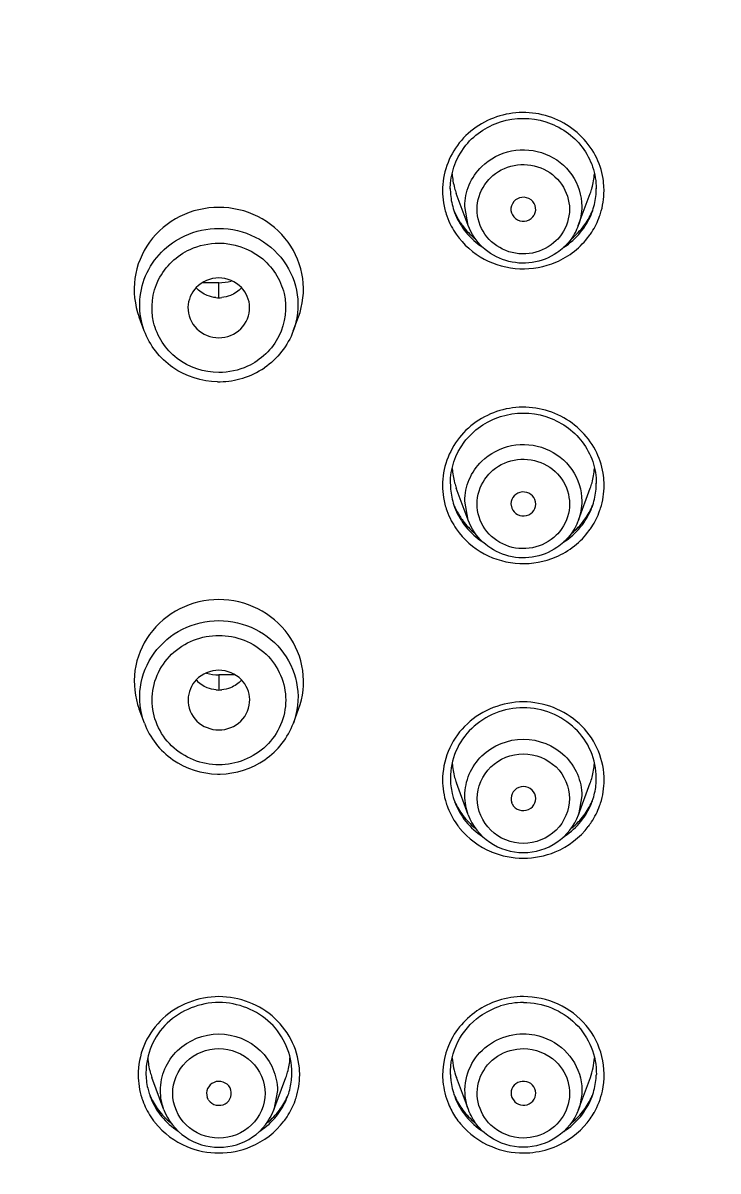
# Model space of a CAD drawing. Extents: x 1777 to 3131, y 3495 to 4487.
# Drawn here: x 2254.22 to 2271.11, y 4084.51 to 4112.42 of the extents above; entities that cross this region are included whole.
import ezdxf

# ---------------------------------------------------------------- set-up
doc = ezdxf.new("R2010")
doc.units = 0
doc.header["$LTSCALE"] = 30
doc.header["$MEASUREMENT"] = 0
for name, color, linetype in [('F3A55-R01_DXF_CONTINUOUS_LINE', 7, 'CONTINUOUS'), ('F3A55-R02_DXF_CONTINUOUS_LINE', 7, 'CONTINUOUS'), ('F3A55-R05_DXF_CONTINUOUS_LINE', 7, 'CONTINUOUS')]:
    doc.layers.add(name, color=color, linetype=linetype)

msp = doc.modelspace()

# ---------------------------------------------------------------- linework, layer by layer
at = {"layer": 'F3A55-R01_DXF_CONTINUOUS_LINE', "color": 9, "linetype": 'Continuous'}
for points, knots in [([(2270.712, 4163.746, 0), (2266.4, 4163.044, 0), (2257.911, 4160.772, 0), (2246.179, 4154.884, 0), (2235.945, 4146.772, 0), (2227.66, 4136.782, 0), (2221.685, 4125.343, 0), (2218.28, 4112.948, 0), (2217.602, 4100.143, 0), (2218.982, 4091.697, 0), (2220.111, 4087.607, 0)], [0, 0, 0, 0, 0.127245, 0.253926, 0.379838, 0.504912, 0.629214, 0.752955, 0.876432, 1, 1, 1, 1]), ([(2218.631, 4100.902, 0), (2218.629, 4107.961, 0), (2221.246, 4122.263, 0), (2232.518, 4140.929, 0), (2249.672, 4154.685, 0), (2263.658, 4159.473, 0), (2270.822, 4160.639, 0)], [0, 0, 0, 0, 0.246659, 0.495141, 0.746379, 1, 1, 1, 1]), ([(2219.682, 4100.723, 0), (2219.681, 4104.615, 0), (2220.475, 4112.433, 0), (2224.002, 4123.683, 0), (2229.73, 4134.05, 0), (2237.432, 4143.13, 0), (2246.816, 4150.577, 0), (2261.054, 4157.948, 0), (2281.172, 4161.836, 0), (2301.291, 4157.954, 0), (2315.533, 4150.591, 0), (2324.917, 4143.144, 0), (2332.626, 4134.07, 0), (2338.356, 4123.704, 0), (2341.887, 4112.455, 0), (2342.683, 4104.638, 0), (2342.683, 4100.746, 0)], [0, 0, 0, 0, 0.061575, 0.123304, 0.185315, 0.247693, 0.310467, 0.373601, 0.500005, 0.626397, 0.689539, 0.752312, 0.814687, 0.876699, 0.938429, 1, 1, 1, 1])]:
    msp.add_open_spline(points, degree=3, knots=knots, dxfattribs=at)
at = {"layer": 'F3A55-R02_DXF_CONTINUOUS_LINE', "color": 7, "linetype": 'Continuous'}
for p, q in [((2264.711, 4107.815, 0), (2264.711, 4107.814, 0)), ((2268.049, 4107.815, 0), (2268.049, 4107.815, 0)), ((2258.603, 4106.109, 0), (2258.98, 4106.109, 0)), ((2257.17, 4104.935, 0), (2257.044, 4105.273, 0)), ((2260.791, 4104.935, 0), (2260.917, 4105.274, 0)), ((2264.712, 4100.651, 0), (2264.712, 4100.65, 0)), ((2268.05, 4100.651, 0), (2268.05, 4100.651, 0)), ((2259.359, 4096.573, 0), (2258.982, 4096.573, 0)), ((2257.171, 4095.399, 0), (2257.046, 4095.737, 0)), ((2260.792, 4095.399, 0), (2260.918, 4095.738, 0)), ((2268.051, 4093.486, 0), (2268.051, 4093.487, 0)), ((2260.652, 4086.321, 0), (2260.652, 4086.322, 0))]:
    msp.add_line(p, q, dxfattribs=at)
at = {"layer": 'F3A55-R02_DXF_CONTINUOUS_LINE', "color": 9, "linetype": 'Continuous'}
for p, q in [((2258.98, 4105.741, 0), (2258.98, 4106.109, 0)), ((2258.982, 4096.573, 0), (2258.982, 4096.205, 0))]:
    msp.add_line(p, q, dxfattribs=at)
for centre, radius, start, end in [((2266.239, 4108.344, 0), 1.822, 177.6268, 180.006), ((2266.497, 4108.344, 0), 1.846, 2.0953, 9.2557), ((2266.507, 4108.344, 0), 1.836, 0.009, 2.0923), ((2266.262, 4108.345, 0), 1.845, 180.0194, 189.2553), ((2266.485, 4108.347, 0), 1.858, 342.435, 359.9351), ((2266.27, 4108.347, 0), 1.853, 189.275, 199.2994), ((2266.287, 4108.353, 0), 1.872, 199.3123, 207.6564), ((2266.31, 4108.411, 0), 1.707, 200.4686, 216.8922), ((2266.45, 4108.411, 0), 1.707, 323.1239, 339.5476), ((2266.464, 4108.357, 0), 1.881, 327.0777, 340.3225), ((2266.498, 4108.344, 0), 1.845, 340.3658, 342.4037), ((2266.299, 4108.36, 0), 1.885, 207.6802, 214.8175), ((2266.458, 4108.362, 0), 1.889, 323.8226, 327.0761), ((2266.355, 4108.453, 0), 1.768, 234.8854, 237.9281), ((2266.405, 4108.453, 0), 1.768, 302.0781, 305.1307), ((2266.498, 4101.18, 0), 1.846, 2.0953, 9.2557), ((2266.24, 4101.18, 0), 1.822, 177.6268, 180.006), ((2266.263, 4101.181, 0), 1.845, 180.0194, 189.2553), ((2266.486, 4101.183, 0), 1.858, 342.435, 359.9351), ((2266.508, 4101.18, 0), 1.836, 0.009, 2.0923), ((2266.271, 4101.182, 0), 1.853, 189.275, 199.2994), ((2266.311, 4101.247, 0), 1.707, 200.4686, 216.8922), ((2266.451, 4101.247, 0), 1.707, 323.1239, 339.5476), ((2266.499, 4101.18, 0), 1.845, 340.3658, 342.4037), ((2266.288, 4101.189, 0), 1.872, 199.3123, 207.6564), ((2266.3, 4101.196, 0), 1.885, 207.6802, 214.8175), ((2266.465, 4101.193, 0), 1.881, 327.0777, 340.3225), ((2266.459, 4101.198, 0), 1.889, 323.8226, 327.0761), ((2266.356, 4101.289, 0), 1.768, 234.8854, 237.9281), ((2266.406, 4101.289, 0), 1.768, 302.0781, 305.1307), ((2266.238, 4094.016, 0), 1.82, 177.5672, 180.0057), ((2266.525, 4094.016, 0), 1.82, 0.0106, 2.5693), ((2266.261, 4094.014, 0), 1.842, 197.7668, 198.7072), ((2266.262, 4094.014, 0), 1.843, 198.7077, 199.8113), ((2266.298, 4094.029, 0), 1.881, 199.8621, 213.2555), ((2266.452, 4094.083, 0), 1.706, 323.4117, 339.5504), ((2266.466, 4094.029, 0), 1.881, 326.7263, 340.1329), ((2266.503, 4094.014, 0), 1.842, 340.1843, 342.2435), ((2266.308, 4094.035, 0), 1.893, 213.2509, 216.8081), ((2266.312, 4094.038, 0), 1.898, 216.81, 218.867), ((2266.456, 4094.036, 0), 1.894, 322.6582, 326.7312), ((2266.407, 4094.125, 0), 1.768, 302.3312, 305.9475), ((2266.382, 4094.138, 0), 2.022, 247.3654, 292.5877), ((2266.383, 4086.733, 0), 2.02, 98.7151, 116.0871), ((2266.383, 4086.722, 0), 2.03, 90.0145, 98.682), ((2258.839, 4086.851, 0), 1.82, 177.5672, 180.0057), ((2259.127, 4086.851, 0), 1.82, 0.0104, 2.4448), ((2266.282, 4086.856, 0), 1.862, 185.2102, 202.5484), ((2266.472, 4086.861, 0), 1.876, 330.26, 347.5483), ((2258.862, 4086.849, 0), 1.842, 197.7668, 198.7072), ((2258.863, 4086.849, 0), 1.843, 198.7077, 199.8113), ((2258.899, 4086.864, 0), 1.881, 199.8621, 213.2555), ((2259.053, 4086.917, 0), 1.706, 323.4117, 339.5504), ((2259.067, 4086.864, 0), 1.881, 326.7263, 340.1119), ((2259.103, 4086.849, 0), 1.842, 340.1631, 341.2238), ((2259.104, 4086.849, 0), 1.842, 341.2244, 342.2435), ((2266.302, 4086.867, 0), 1.885, 202.6166, 213.8624), ((2266.315, 4086.92, 0), 1.709, 200.4537, 216.88), ((2266.451, 4086.92, 0), 1.709, 323.1362, 339.5625), ((2258.909, 4086.87, 0), 1.893, 213.2509, 216.8081), ((2259.057, 4086.87, 0), 1.894, 322.6582, 326.7312), ((2266.316, 4086.876, 0), 1.902, 213.854, 219.8035), ((2266.461, 4086.868, 0), 1.888, 324.839, 330.2324), ((2258.913, 4086.873, 0), 1.898, 216.81, 218.867), ((2259.008, 4086.96, 0), 1.768, 302.3312, 305.9475), ((2266.359, 4086.962, 0), 1.77, 234.8788, 237.9224), ((2266.407, 4086.962, 0), 1.77, 302.0922, 305.1373), ((2258.983, 4086.972, 0), 2.022, 247.3654, 292.5877), ((2266.383, 4086.981, 0), 2.03, 270.0145, 278.682), ((2266.383, 4086.971, 0), 2.02, 278.7151, 296.0871)]:
    msp.add_arc(centre, radius, start, end, dxfattribs=at)
at = {"layer": 'F3A55-R02_DXF_CONTINUOUS_LINE', "color": 7, "linetype": 'Continuous'}
for centre, radius, start, end in [((2266.259, 4108.396, 0), 1.653, 180.0169, 184.9002), ((2266.501, 4108.396, 0), 1.653, 355.1159, 359.9993), ((2266.288, 4108.399, 0), 1.682, 184.9142, 198.5118), ((2266.472, 4108.399, 0), 1.682, 341.5044, 355.102), ((2266.273, 4108.395, 0), 1.667, 198.5403, 200.3725), ((2266.288, 4108.527, 0), 1.727, 202.5446, 204.2339), ((2266.472, 4108.527, 0), 1.727, 335.7594, 337.4716), ((2266.487, 4108.395, 0), 1.667, 339.6436, 341.4758), ((2266.304, 4108.534, 0), 1.744, 204.2467, 212.5574), ((2266.31, 4108.538, 0), 1.751, 212.5558, 216.9072), ((2266.451, 4108.537, 0), 1.75, 323.1155, 335.7289), ((2266.343, 4108.565, 0), 1.794, 216.9687, 230.461), ((2266.417, 4108.565, 0), 1.794, 309.5483, 323.0474), ((2258.979, 4107.277, 0), 1.169, 270.0627, 285.0835), ((2258.98, 4106.487, 0), 0.746, 264.636, 269.9947), ((2258.98, 4106.487, 0), 0.746, 270.0217, 275.4087), ((2258.985, 4105.655, 0), 1.956, 287.1337, 304.3136), ((2258.98, 4105.652, 0), 1.954, 269.0358, 270.98), ((2258.979, 4105.685, 0), 1.986, 271.0101, 287.0572), ((2266.26, 4101.232, 0), 1.653, 180.0169, 184.9002), ((2266.502, 4101.232, 0), 1.653, 355.1159, 359.9993), ((2266.289, 4101.235, 0), 1.682, 184.9142, 198.5118), ((2266.473, 4101.235, 0), 1.682, 341.5044, 355.102), ((2266.274, 4101.231, 0), 1.667, 198.5403, 200.3725), ((2266.289, 4101.363, 0), 1.727, 202.5446, 204.2339), ((2266.305, 4101.37, 0), 1.744, 204.2467, 212.5574), ((2266.452, 4101.373, 0), 1.75, 323.1155, 335.7289), ((2266.473, 4101.363, 0), 1.727, 335.7594, 337.4716), ((2266.488, 4101.231, 0), 1.667, 339.6436, 341.4758), ((2266.311, 4101.374, 0), 1.751, 212.5558, 216.9072), ((2266.344, 4101.401, 0), 1.794, 216.9687, 230.461), ((2266.418, 4101.401, 0), 1.794, 309.5483, 323.0474), ((2258.983, 4097.741, 0), 1.169, 254.9511, 269.9535), ((2258.982, 4096.951, 0), 0.746, 264.636, 269.9947), ((2258.981, 4096.951, 0), 0.746, 270.0217, 275.4087), ((2258.982, 4096.116, 0), 1.954, 269.0361, 270.9804), ((2266.28, 4094.069, 0), 1.672, 180.0402, 193.1263), ((2266.475, 4094.071, 0), 1.681, 342.4949, 355.1764), ((2266.502, 4094.068, 0), 1.653, 355.1887, 359.9996), ((2266.279, 4094.069, 0), 1.671, 193.1406, 197.5626), ((2266.289, 4094.198, 0), 1.725, 201.5616, 204.2347), ((2266.287, 4094.071, 0), 1.679, 197.5617, 200.3777), ((2266.312, 4094.083, 0), 1.707, 200.4459, 215.553), ((2266.311, 4094.209, 0), 1.75, 204.2646, 216.9006), ((2266.453, 4094.209, 0), 1.75, 323.1156, 335.7516), ((2266.475, 4094.198, 0), 1.725, 335.7815, 338.45), ((2266.489, 4094.067, 0), 1.667, 339.6413, 342.4729), ((2266.345, 4094.237, 0), 1.794, 216.9688, 230.4679), ((2266.32, 4094.088, 0), 1.717, 215.5496, 219.1158), ((2266.419, 4094.237, 0), 1.794, 309.5552, 323.0474), ((2266.385, 4086.766, 0), 1.844, 90.0545, 107.5744), ((2258.881, 4086.903, 0), 1.672, 180.0402, 193.1263), ((2259.103, 4086.903, 0), 1.653, 355.1887, 359.9996), ((2259.076, 4086.905, 0), 1.681, 342.4949, 355.1764), ((2266.254, 4086.9, 0), 1.645, 181.4713, 184.8665), ((2266.281, 4086.903, 0), 1.671, 184.887, 198.4233), ((2266.485, 4086.903, 0), 1.671, 341.5932, 355.1287), ((2266.512, 4086.9, 0), 1.645, 355.1493, 358.537), ((2258.88, 4086.903, 0), 1.671, 193.1406, 197.5626), ((2258.89, 4087.032, 0), 1.725, 201.5616, 204.2347), ((2258.888, 4086.906, 0), 1.679, 197.5617, 200.3777), ((2259.076, 4087.032, 0), 1.725, 335.7586, 338.45), ((2259.09, 4086.902, 0), 1.667, 339.6413, 342.4729), ((2266.259, 4086.896, 0), 1.648, 198.4463, 200.3758), ((2266.295, 4087.036, 0), 1.731, 202.4826, 204.2406), ((2266.471, 4087.036, 0), 1.731, 335.7755, 337.534), ((2266.507, 4086.896, 0), 1.648, 339.6404, 341.5703), ((2258.913, 4086.917, 0), 1.707, 200.4459, 215.553), ((2258.912, 4087.044, 0), 1.75, 204.2646, 216.9006), ((2259.054, 4087.044, 0), 1.75, 323.1155, 335.7289), ((2266.314, 4087.046, 0), 1.752, 204.2668, 216.8864), ((2266.452, 4087.046, 0), 1.752, 323.1297, 335.7493), ((2258.946, 4087.071, 0), 1.794, 216.9688, 230.4679), ((2258.921, 4086.923, 0), 1.717, 215.5496, 219.1158), ((2259.02, 4087.071, 0), 1.794, 309.5552, 323.0474), ((2266.345, 4087.071, 0), 1.792, 216.9604, 230.4715), ((2266.421, 4087.071, 0), 1.792, 309.5446, 323.0558)]:
    msp.add_arc(centre, radius, start, end, dxfattribs=at)
at = {"layer": 'F3A55-R02_DXF_CONTINUOUS_LINE', "color": 9, "linetype": 'Continuous'}
for points, knots in [([(2281.173, 4157.744, 0), (2277.314, 4157.744, 0), (2269.584, 4157.007, 0), (2258.444, 4153.737, 0), (2248.168, 4148.425, 0), (2239.157, 4141.272, 0), (2231.756, 4132.55, 0), (2226.254, 4122.592, 0), (2222.864, 4111.786, 0), (2222.101, 4104.277, 0), (2222.102, 4100.539, 0)], [0, 0, 0, 0, 0.126979, 0.253656, 0.379783, 0.505185, 0.629798, 0.753677, 0.876989, 1, 1, 1, 1]), ([(2222.519, 4100.518, 0), (2222.519, 4104.231, 0), (2223.276, 4111.687, 0), (2226.642, 4122.416, 0), (2232.106, 4132.304, 0), (2239.454, 4140.964, 0), (2248.401, 4148.066, 0), (2258.604, 4153.341, 0), (2269.666, 4156.588, 0), (2277.341, 4157.319, 0), (2281.173, 4157.32, 0)], [0, 0, 0, 0, 0.123011, 0.246323, 0.370202, 0.494815, 0.620217, 0.746344, 0.873021, 1, 1, 1, 1]), ([(2228.713, 4110.127, 0), (2229.653, 4115.292, 0), (2233.211, 4125.432, 0), (2242.974, 4138.273, 0), (2256.242, 4147.674, 0), (2266.618, 4151.069, 0), (2271.927, 4151.976, 0)], [0, 0, 0, 0, 0.24678, 0.495573, 0.746799, 1, 1, 1, 1]), ([(2268.131, 4109.204, 0), (2267.937, 4109.573, 0), (2267.272, 4110.196, 0), (2265.937, 4110.337, 0), (2264.773, 4109.672, 0), (2264.435, 4108.831, 0), (2264.418, 4108.42, 0)], [0, 0, 0, 0, 0.249381, 0.502551, 0.753689, 1, 1, 1, 1]), ([(2258.98, 4107.428, 0), (2259.284, 4107.428, 0), (2259.897, 4107.285, 0), (2260.611, 4106.684, 0), (2260.962, 4105.827, 0), (2260.894, 4105.212, 0), (2260.791, 4104.935, 0)], [0, 0, 0, 0, 0.254315, 0.505557, 0.753281, 1, 1, 1, 1]), ([(2257.17, 4104.935, 0), (2257.014, 4105.353, 0), (2257.031, 4106.357, 0), (2257.741, 4107.057, 0), (2258.153, 4107.247, 0)], [0, 0, 0, 0, 0.496115, 1, 1, 1, 1]), ([(2258.98, 4107.07, 0), (2259.337, 4107.07, 0), (2260.067, 4106.83, 0), (2260.69, 4105.876, 0), (2260.557, 4104.747, 0), (2259.999, 4104.224, 0), (2259.679, 4104.076, 0)], [0, 0, 0, 0, 0.253801, 0.502659, 0.749316, 1, 1, 1, 1]), ([(2258.981, 4103.923, 0), (2258.623, 4103.923, 0), (2257.893, 4104.163, 0), (2257.271, 4105.117, 0), (2257.404, 4106.246, 0), (2257.961, 4106.769, 0), (2258.282, 4106.917, 0)], [0, 0, 0, 0, 0.253801, 0.502659, 0.749316, 1, 1, 1, 1]), ([(2265.429, 4106.682, 0), (2265.692, 4106.541, 0), (2266.29, 4106.377, 0), (2266.9, 4106.489, 0), (2267.175, 4106.607, 0)], [0, 0, 0, 0, 0.499695, 1, 1, 1, 1]), ([(2268.132, 4102.04, 0), (2267.938, 4102.409, 0), (2267.273, 4103.032, 0), (2265.938, 4103.173, 0), (2264.774, 4102.508, 0), (2264.436, 4101.666, 0), (2264.419, 4101.256, 0)], [0, 0, 0, 0, 0.249381, 0.502551, 0.753689, 1, 1, 1, 1]), ([(2278.392, 4043.414, 0), (2274.653, 4043.585, 0), (2267.2, 4044.617, 0), (2256.531, 4048.186, 0), (2246.744, 4053.645, 0), (2238.199, 4060.802, 0), (2231.203, 4069.399, 0), (2226.014, 4079.128, 0), (2222.822, 4089.631, 0), (2222.102, 4096.912, 0), (2222.102, 4100.539, 0)], [0, 0, 0, 0, 0.127002, 0.253651, 0.379731, 0.50509, 0.629684, 0.753576, 0.876929, 1, 1, 1, 1]), ([(2278.304, 4043.802, 0), (2274.597, 4043.978, 0), (2267.207, 4045.015, 0), (2256.631, 4048.569, 0), (2246.933, 4053.995, 0), (2238.465, 4061.101, 0), (2231.535, 4069.632, 0), (2226.395, 4079.283, 0), (2223.232, 4089.701, 0), (2222.52, 4096.922, 0), (2222.519, 4100.518, 0)], [0, 0, 0, 0, 0.127002, 0.25365, 0.379728, 0.505086, 0.629679, 0.753572, 0.876927, 1, 1, 1, 1]), ([(2265.43, 4099.517, 0), (2265.693, 4099.376, 0), (2266.291, 4099.212, 0), (2266.901, 4099.325, 0), (2267.176, 4099.442, 0)], [0, 0, 0, 0, 0.499695, 1, 1, 1, 1]), ([(2257.171, 4095.399, 0), (2257.069, 4095.675, 0), (2257, 4096.29, 0), (2257.351, 4097.147, 0), (2258.065, 4097.749, 0), (2258.678, 4097.891, 0), (2258.981, 4097.892, 0)], [0, 0, 0, 0, 0.246718, 0.494441, 0.745679, 1, 1, 1, 1]), ([(2258.981, 4097.892, 0), (2259.285, 4097.892, 0), (2259.898, 4097.749, 0), (2260.612, 4097.148, 0), (2260.964, 4096.291, 0), (2260.895, 4095.675, 0), (2260.792, 4095.399, 0)], [0, 0, 0, 0, 0.254321, 0.505559, 0.753282, 1, 1, 1, 1]), ([(2258.982, 4094.387, 0), (2258.569, 4094.387, 0), (2257.717, 4094.715, 0), (2257.179, 4095.96, 0), (2257.716, 4097.206, 0), (2258.569, 4097.534, 0), (2258.982, 4097.534, 0)], [0, 0, 0, 0, 0.252862, 0.49999, 0.747123, 1, 1, 1, 1]), ([(2258.982, 4097.534, 0), (2259.394, 4097.534, 0), (2260.247, 4097.206, 0), (2260.785, 4095.961, 0), (2260.247, 4094.715, 0), (2259.395, 4094.387, 0), (2258.982, 4094.387, 0)], [0, 0, 0, 0, 0.252862, 0.49999, 0.747123, 1, 1, 1, 1]), ([(2268.343, 4094.097, 0), (2268.333, 4094.338, 0), (2268.212, 4094.823, 0), (2267.627, 4095.623, 0), (2266.38, 4096.113, 0), (2265.133, 4095.621, 0), (2264.55, 4094.819, 0), (2264.431, 4094.334, 0), (2264.421, 4094.093, 0)], [0, 0, 0, 0, 0.124284, 0.249629, 0.500001, 0.750368, 0.875715, 1, 1, 1, 1]), ([(2278.209, 4049.685, 0), (2272.304, 4050.004, 0), (2260.554, 4052.568, 0), (2247.725, 4060.318, 0), (2239.485, 4068.691, 0), (2234.469, 4075.882, 0), (2230.764, 4083.78, 0), (2229.233, 4089.386, 0), (2228.716, 4092.223, 0)], [0, 0, 0, 0, 0.252822, 0.503795, 0.62874, 0.753024, 0.876724, 1, 1, 1, 1]), ([(2260.945, 4086.928, 0), (2260.934, 4087.169, 0), (2260.815, 4087.655, 0), (2260.231, 4088.456, 0), (2258.983, 4088.948, 0), (2257.735, 4088.456, 0), (2257.151, 4087.655, 0), (2257.032, 4087.169, 0), (2257.022, 4086.928, 0)], [0, 0, 0, 0, 0.124282, 0.249623, 0.499989, 0.750359, 0.875711, 1, 1, 1, 1]), ([(2268.303, 4086.457, 0), (2268.363, 4086.73, 0), (2268.356, 4087.315, 0), (2267.955, 4088.093, 0), (2267.253, 4088.627, 0), (2266.671, 4088.752, 0), (2266.383, 4088.752, 0)], [0, 0, 0, 0, 0.246406, 0.494418, 0.745837, 1, 1, 1, 1]), ([(2265.495, 4088.547, 0), (2265.156, 4088.38, 0), (2264.565, 4087.842, 0), (2264.394, 4087.057, 0), (2264.427, 4086.687, 0)], [0, 0, 0, 0, 0.503911, 1, 1, 1, 1])]:
    msp.add_open_spline(points, degree=3, knots=knots, dxfattribs=at)
at = {"layer": 'F3A55-R02_DXF_CONTINUOUS_LINE', "color": 7, "linetype": 'Continuous'}
for points, knots in [([(2264.607, 4108.392, 0), (2264.607, 4108.745, 0), (2264.854, 4109.477, 0), (2265.8, 4110.128, 0), (2266.953, 4110.133, 0), (2267.596, 4109.687, 0), (2267.813, 4109.399, 0)], [0, 0, 0, 0, 0.245001, 0.49554, 0.749435, 1, 1, 1, 1]), ([(2258.98, 4107.939, 0), (2258.655, 4107.939, 0), (2257.999, 4107.786, 0), (2257.236, 4107.143, 0), (2256.861, 4106.227, 0), (2256.934, 4105.569, 0), (2257.044, 4105.273, 0)], [0, 0, 0, 0, 0.254342, 0.505567, 0.753282, 1, 1, 1, 1]), ([(2260.917, 4105.274, 0), (2261.026, 4105.569, 0), (2261.1, 4106.227, 0), (2260.724, 4107.144, 0), (2259.961, 4107.787, 0), (2259.305, 4107.939, 0), (2258.98, 4107.939, 0)], [0, 0, 0, 0, 0.246711, 0.494418, 0.745653, 1, 1, 1, 1]), ([(2258.231, 4105.511, 0), (2258.227, 4105.323, 0), (2258.389, 4104.923, 0), (2258.788, 4104.77, 0), (2258.98, 4104.77, 0)], [0, 0, 0, 0, 0.494186, 1, 1, 1, 1]), ([(2258.98, 4104.77, 0), (2259.173, 4104.77, 0), (2259.572, 4104.924, 0), (2259.734, 4105.323, 0), (2259.73, 4105.511, 0)], [0, 0, 0, 0, 0.505795, 1, 1, 1, 1]), ([(2258.948, 4103.699, 0), (2258.568, 4103.705, 0), (2257.798, 4103.944, 0), (2257.301, 4104.583, 0), (2257.17, 4104.935, 0)], [0, 0, 0, 0, 0.503128, 1, 1, 1, 1]), ([(2264.608, 4101.227, 0), (2264.608, 4101.58, 0), (2264.855, 4102.313, 0), (2265.801, 4102.964, 0), (2266.954, 4102.969, 0), (2267.597, 4102.523, 0), (2267.814, 4102.235, 0)], [0, 0, 0, 0, 0.245001, 0.49554, 0.749435, 1, 1, 1, 1]), ([(2221.177, 4100.783, 0), (2221.177, 4097.082, 0), (2221.914, 4089.653, 0), (2225.185, 4078.938, 0), (2230.5, 4069.022, 0), (2237.661, 4060.27, 0), (2246.405, 4053, 0), (2256.413, 4047.473, 0), (2267.315, 4043.889, 0), (2274.923, 4042.88, 0), (2278.737, 4042.729, 0)], [0, 0, 0, 0, 0.123095, 0.24647, 0.370378, 0.494979, 0.620337, 0.746403, 0.873029, 1, 1, 1, 1]), ([(2258.981, 4098.403, 0), (2258.657, 4098.403, 0), (2258.001, 4098.25, 0), (2257.238, 4097.607, 0), (2256.862, 4096.691, 0), (2256.936, 4096.032, 0), (2257.046, 4095.737, 0)], [0, 0, 0, 0, 0.254342, 0.505567, 0.753282, 1, 1, 1, 1]), ([(2260.918, 4095.738, 0), (2261.028, 4096.033, 0), (2261.101, 4096.691, 0), (2260.725, 4097.607, 0), (2259.962, 4098.25, 0), (2259.306, 4098.403, 0), (2258.981, 4098.403, 0)], [0, 0, 0, 0, 0.246711, 0.494418, 0.745653, 1, 1, 1, 1]), ([(2258.232, 4095.975, 0), (2258.228, 4095.787, 0), (2258.39, 4095.387, 0), (2258.789, 4095.234, 0), (2258.982, 4095.234, 0)], [0, 0, 0, 0, 0.494186, 1, 1, 1, 1]), ([(2258.982, 4095.234, 0), (2259.175, 4095.234, 0), (2259.573, 4095.387, 0), (2259.736, 4095.787, 0), (2259.732, 4095.975, 0)], [0, 0, 0, 0, 0.505795, 1, 1, 1, 1]), ([(2268.155, 4094.064, 0), (2268.155, 4094.286, 0), (2268.061, 4094.739, 0), (2267.539, 4095.494, 0), (2266.382, 4095.961, 0), (2265.225, 4095.493, 0), (2264.703, 4094.738, 0), (2264.609, 4094.286, 0), (2264.609, 4094.063, 0)], [0, 0, 0, 0, 0.123856, 0.249059, 0.499999, 0.75094, 0.876144, 1, 1, 1, 1]), ([(2257.171, 4095.399, 0), (2257.302, 4095.047, 0), (2257.799, 4094.408, 0), (2258.569, 4094.169, 0), (2258.949, 4094.162, 0)], [0, 0, 0, 0, 0.496873, 1, 1, 1, 1]), ([(2259.015, 4094.162, 0), (2259.395, 4094.169, 0), (2260.165, 4094.408, 0), (2260.662, 4095.047, 0), (2260.792, 4095.399, 0)], [0, 0, 0, 0, 0.503128, 1, 1, 1, 1]), ([(2260.756, 4086.898, 0), (2260.756, 4087.121, 0), (2260.662, 4087.573, 0), (2260.14, 4088.328, 0), (2258.983, 4088.796, 0), (2257.826, 4088.328, 0), (2257.304, 4087.573, 0), (2257.21, 4087.12, 0), (2257.21, 4086.898, 0)], [0, 0, 0, 0, 0.123856, 0.249059, 0.499999, 0.75094, 0.876144, 1, 1, 1, 1]), ([(2266.383, 4088.61, 0), (2266.84, 4088.61, 0), (2267.784, 4088.248, 0), (2268.167, 4087.302, 0), (2268.156, 4086.858, 0)], [0, 0, 0, 0, 0.507035, 1, 1, 1, 1]), ([(2264.61, 4086.858, 0), (2264.603, 4087.128, 0), (2264.729, 4087.686, 0), (2265.105, 4088.114, 0), (2265.328, 4088.274, 0)], [0, 0, 0, 0, 0.496276, 1, 1, 1, 1])]:
    msp.add_open_spline(points, degree=3, knots=knots, dxfattribs=at)
for points in [[(2267.813, 4109.399, 0), (2267.922, 4109.256, 0), (2268.008, 4109.093, 0), (2268.066, 4108.922, 0)], [(2268.066, 4108.922, 0), (2268.123, 4108.752, 0), (2268.153, 4108.571, 0), (2268.153, 4108.392, 0)], [(2258.98, 4106.223, 0), (2258.782, 4106.223, 0), (2258.57, 4106.135, 0), (2258.432, 4105.992, 0)], [(2259.529, 4105.992, 0), (2259.391, 4106.135, 0), (2259.179, 4106.223, 0), (2258.98, 4106.223, 0)], [(2258.432, 4105.992, 0), (2258.312, 4105.867, 0), (2258.234, 4105.685, 0), (2258.231, 4105.511, 0)], [(2258.699, 4105.796, 0), (2258.598, 4105.837, 0), (2258.503, 4105.902, 0), (2258.43, 4105.984, 0)], [(2259.532, 4105.985, 0), (2259.459, 4105.903, 0), (2259.364, 4105.837, 0), (2259.263, 4105.796, 0)], [(2259.73, 4105.511, 0), (2259.727, 4105.685, 0), (2259.649, 4105.867, 0), (2259.529, 4105.992, 0)], [(2258.911, 4105.744, 0), (2258.839, 4105.751, 0), (2258.767, 4105.768, 0), (2258.699, 4105.796, 0)], [(2259.263, 4105.796, 0), (2259.195, 4105.769, 0), (2259.123, 4105.751, 0), (2259.05, 4105.745, 0)], [(2260.791, 4104.935, 0), (2260.659, 4104.579, 0), (2260.401, 4104.254, 0), (2260.088, 4104.039, 0)], [(2267.814, 4102.235, 0), (2267.923, 4102.091, 0), (2268.009, 4101.928, 0), (2268.067, 4101.758, 0)], [(2268.067, 4101.758, 0), (2268.124, 4101.588, 0), (2268.154, 4101.407, 0), (2268.154, 4101.228, 0)], [(2258.982, 4096.686, 0), (2258.783, 4096.686, 0), (2258.571, 4096.599, 0), (2258.434, 4096.456, 0)], [(2259.53, 4096.456, 0), (2259.392, 4096.599, 0), (2259.18, 4096.686, 0), (2258.982, 4096.686, 0)], [(2258.434, 4096.456, 0), (2258.313, 4096.331, 0), (2258.236, 4096.149, 0), (2258.232, 4095.975, 0)], [(2258.701, 4096.259, 0), (2258.599, 4096.3, 0), (2258.504, 4096.366, 0), (2258.431, 4096.448, 0)], [(2259.533, 4096.448, 0), (2259.46, 4096.367, 0), (2259.365, 4096.301, 0), (2259.264, 4096.26, 0)], [(2259.732, 4095.975, 0), (2259.728, 4096.149, 0), (2259.65, 4096.331, 0), (2259.53, 4096.456, 0)], [(2258.912, 4096.208, 0), (2258.84, 4096.215, 0), (2258.768, 4096.232, 0), (2258.701, 4096.259, 0)], [(2259.264, 4096.26, 0), (2259.196, 4096.233, 0), (2259.124, 4096.215, 0), (2259.052, 4096.208, 0)], [(2265.328, 4088.274, 0), (2265.48, 4088.382, 0), (2265.65, 4088.467, 0), (2265.828, 4088.524, 0)]]:
    msp.add_open_spline(points, degree=3, dxfattribs=at)
at = {"layer": 'F3A55-R02_DXF_CONTINUOUS_LINE', "color": 9, "linetype": 'Continuous'}
for points in [[(2268.319, 4108.641, 0), (2268.287, 4108.836, 0), (2268.223, 4109.029, 0), (2268.131, 4109.204, 0)], [(2258.153, 4107.247, 0), (2258.409, 4107.365, 0), (2258.698, 4107.428, 0), (2258.98, 4107.428, 0)], [(2264.751, 4107.284, 0), (2264.924, 4107.036, 0), (2265.163, 4106.824, 0), (2265.429, 4106.682, 0)], [(2264.945, 4107.387, 0), (2265.054, 4107.241, 0), (2265.189, 4107.111, 0), (2265.338, 4107.007, 0)], [(2267.423, 4107.007, 0), (2267.572, 4107.112, 0), (2267.706, 4107.241, 0), (2267.815, 4107.387, 0)], [(2258.282, 4106.917, 0), (2258.498, 4107.017, 0), (2258.742, 4107.07, 0), (2258.98, 4107.07, 0)], [(2267.175, 4106.607, 0), (2267.491, 4106.742, 0), (2267.78, 4106.969, 0), (2267.983, 4107.247, 0)], [(2259.679, 4104.076, 0), (2259.463, 4103.976, 0), (2259.219, 4103.923, 0), (2258.981, 4103.923, 0)], [(2268.32, 4101.477, 0), (2268.288, 4101.672, 0), (2268.224, 4101.865, 0), (2268.132, 4102.04, 0)], [(2264.752, 4100.12, 0), (2264.925, 4099.871, 0), (2265.164, 4099.66, 0), (2265.43, 4099.517, 0)], [(2264.946, 4100.222, 0), (2265.055, 4100.077, 0), (2265.19, 4099.947, 0), (2265.339, 4099.842, 0)], [(2267.176, 4099.442, 0), (2267.492, 4099.578, 0), (2267.781, 4099.805, 0), (2267.984, 4100.082, 0)], [(2267.424, 4099.843, 0), (2267.573, 4099.947, 0), (2267.707, 4100.077, 0), (2267.816, 4100.223, 0)], [(2264.419, 4094.016, 0), (2264.419, 4093.825, 0), (2264.449, 4093.633, 0), (2264.507, 4093.452, 0)], [(2268.257, 4093.452, 0), (2268.315, 4093.633, 0), (2268.345, 4093.826, 0), (2268.345, 4094.016, 0)], [(2267.445, 4092.693, 0), (2267.588, 4092.797, 0), (2267.717, 4092.924, 0), (2267.822, 4093.065, 0)], [(2264.834, 4092.847, 0), (2265.035, 4092.598, 0), (2265.308, 4092.395, 0), (2265.604, 4092.271, 0)], [(2264.988, 4093.005, 0), (2265.102, 4092.866, 0), (2265.238, 4092.743, 0), (2265.388, 4092.645, 0)], [(2267.159, 4092.27, 0), (2267.47, 4092.4, 0), (2267.757, 4092.619, 0), (2267.961, 4092.887, 0)], [(2257.02, 4086.85, 0), (2257.02, 4086.66, 0), (2257.05, 4086.468, 0), (2257.108, 4086.287, 0)], [(2260.858, 4086.287, 0), (2260.916, 4086.468, 0), (2260.946, 4086.661, 0), (2260.946, 4086.851, 0)], [(2257.589, 4085.84, 0), (2257.703, 4085.701, 0), (2257.839, 4085.578, 0), (2257.989, 4085.48, 0)], [(2260.046, 4085.528, 0), (2260.189, 4085.632, 0), (2260.318, 4085.758, 0), (2260.423, 4085.9, 0)], [(2264.948, 4085.894, 0), (2265.057, 4085.748, 0), (2265.192, 4085.619, 0), (2265.341, 4085.514, 0)], [(2267.271, 4085.157, 0), (2267.56, 4085.298, 0), (2267.82, 4085.518, 0), (2268.005, 4085.781, 0)], [(2267.426, 4085.514, 0), (2267.575, 4085.619, 0), (2267.709, 4085.749, 0), (2267.818, 4085.894, 0)], [(2257.435, 4085.682, 0), (2257.636, 4085.432, 0), (2257.909, 4085.229, 0), (2258.205, 4085.106, 0)], [(2259.76, 4085.105, 0), (2260.071, 4085.235, 0), (2260.358, 4085.453, 0), (2260.562, 4085.722, 0)], [(2264.855, 4085.658, 0), (2265.055, 4085.418, 0), (2265.323, 4085.223, 0), (2265.612, 4085.104, 0)], [(2265.612, 4085.104, 0), (2265.854, 4085.004, 0), (2266.121, 4084.951, 0), (2266.383, 4084.951, 0)]]:
    msp.add_open_spline(points, degree=3, dxfattribs=at)
at = {"layer": 'F3A55-R05_DXF_CONTINUOUS_LINE', "color": 7, "linetype": 'Continuous'}
for p, q in [((2265.042, 4107.497, 0), (2264.752, 4108.278, 0)), ((2267.718, 4107.497, 0), (2268.008, 4108.279, 0)), ((2266.644, 4107.754, 0), (2266.649, 4107.763, 0)), ((2265.043, 4100.332, 0), (2264.753, 4101.114, 0)), ((2267.719, 4100.333, 0), (2268.009, 4101.115, 0)), ((2266.081, 4100.729, 0), (2266.099, 4100.63, 0)), ((2265.044, 4093.168, 0), (2264.754, 4093.95, 0)), ((2267.72, 4093.168, 0), (2268.01, 4093.95, 0)), ((2266.114, 4093.435, 0), (2266.1, 4093.467, 0)), ((2257.645, 4086.003, 0), (2257.355, 4086.785, 0)), ((2260.321, 4086.003, 0), (2260.611, 4086.785, 0)), ((2265.045, 4086.004, 0), (2264.755, 4086.786, 0)), ((2267.721, 4086.004, 0), (2268.011, 4086.786, 0)), ((2258.733, 4086.239, 0), (2258.701, 4086.301, 0)), ((2266.102, 4086.3, 0), (2266.171, 4086.195, 0))]:
    msp.add_line(p, q, dxfattribs=at)
at = {"layer": 'F3A55-R05_DXF_CONTINUOUS_LINE', "color": 9, "linetype": 'Continuous'}
for p, q in [((2265.042, 4107.497, 0), (2264.959, 4107.962, 0)), ((2265.043, 4100.332, 0), (2264.96, 4100.798, 0)), ((2267.804, 4093.634, 0), (2267.72, 4093.168, 0)), ((2260.405, 4086.469, 0), (2260.321, 4086.003, 0))]:
    msp.add_line(p, q, dxfattribs=at)
at = {"layer": 'F3A55-R05_DXF_CONTINUOUS_LINE', "color": 7, "linetype": 'Continuous'}
for centre, radius, start, end in [((2266.289, 4108.848, 0), 1.639, 183.3182, 195.5358), ((2266.471, 4108.848, 0), 1.639, 344.4804, 356.6962), ((2266.278, 4108.845, 0), 1.628, 195.5417, 200.3679), ((2266.482, 4108.845, 0), 1.628, 339.6486, 344.475), ((2266.29, 4101.684, 0), 1.639, 183.3182, 195.5358), ((2266.472, 4101.684, 0), 1.639, 344.4804, 356.6962), ((2266.279, 4101.681, 0), 1.627, 195.5407, 200.3712), ((2266.483, 4101.681, 0), 1.628, 339.6486, 344.475), ((2266.291, 4094.519, 0), 1.639, 183.3202, 195.5358), ((2266.473, 4094.519, 0), 1.639, 344.6284, 356.6986), ((2266.28, 4094.516, 0), 1.628, 195.5417, 200.3679), ((2266.484, 4094.517, 0), 1.628, 339.649, 344.6239), ((2258.892, 4087.354, 0), 1.639, 183.3202, 195.5358), ((2259.074, 4087.354, 0), 1.639, 344.4804, 356.6981), ((2266.291, 4087.355, 0), 1.639, 183.1893, 200.3406), ((2266.474, 4087.355, 0), 1.639, 339.6761, 356.8038), ((2258.881, 4087.351, 0), 1.628, 195.5417, 200.3679), ((2259.085, 4087.351, 0), 1.628, 339.6486, 344.475)]:
    msp.add_arc(centre, radius, start, end, dxfattribs=at)
for centre, major_axis, ratio, start_param, end_param in [((2266.381, 4107.893, 0), (0.301, -0.001), 0.968045, -0.461606, 5.784835), ((2266.382, 4100.729, 0), (0.301, 0), 0.967935, -2.791412, 3.141593), ((2266.383, 4093.565, 0), (0.301, 0.001), 0.968045, -2.679987, 3.485163), ((2258.984, 4086.4, 0), (0.301, 0.002), 0.967979, -2.559717, 3.484089), ((2266.384, 4086.401, 0), (0.301, 0.001), 0.968141, -2.360295, 3.491387)]:
    msp.add_ellipse(centre, major_axis=major_axis, ratio=ratio, start_param=start_param, end_param=end_param, dxfattribs=at)
at = {"layer": 'F3A55-R05_DXF_CONTINUOUS_LINE', "color": 9, "linetype": 'Continuous'}
for points, knots in [([(2265.369, 4108.929, 0), (2265.564, 4109.121, 0), (2266.084, 4109.392, 0), (2266.946, 4109.312, 0), (2267.627, 4108.783, 0), (2267.802, 4108.23, 0), (2267.802, 4107.962, 0)], [0, 0, 0, 0, 0.251321, 0.504345, 0.754245, 1, 1, 1, 1]), ([(2265.581, 4108.657, 0), (2265.736, 4108.809, 0), (2266.146, 4109.023, 0), (2266.827, 4108.96, 0), (2267.365, 4108.542, 0), (2267.503, 4108.105, 0), (2267.503, 4107.894, 0)], [0, 0, 0, 0, 0.251337, 0.504345, 0.754229, 1, 1, 1, 1]), ([(2264.959, 4107.962, 0), (2264.959, 4108.14, 0), (2265.032, 4108.501, 0), (2265.241, 4108.804, 0), (2265.369, 4108.929, 0)], [0, 0, 0, 0, 0.497793, 1, 1, 1, 1]), ([(2265.257, 4107.894, 0), (2265.257, 4108.103, 0), (2265.349, 4108.392, 0), (2265.53, 4108.607, 0), (2265.581, 4108.657, 0)], [0, 0, 0, 0, 0.745726, 1, 1, 1, 1]), ([(2267.179, 4107.13, 0), (2267.024, 4106.979, 0), (2266.614, 4106.764, 0), (2265.933, 4106.828, 0), (2265.395, 4107.245, 0), (2265.257, 4107.682, 0), (2265.257, 4107.894, 0)], [0, 0, 0, 0, 0.251337, 0.504345, 0.754229, 1, 1, 1, 1]), ([(2267.503, 4107.894, 0), (2267.503, 4107.685, 0), (2267.412, 4107.395, 0), (2267.23, 4107.18, 0), (2267.179, 4107.13, 0)], [0, 0, 0, 0, 0.745726, 1, 1, 1, 1]), ([(2265.37, 4101.765, 0), (2265.565, 4101.957, 0), (2266.085, 4102.228, 0), (2266.947, 4102.148, 0), (2267.628, 4101.619, 0), (2267.803, 4101.066, 0), (2267.803, 4100.798, 0)], [0, 0, 0, 0, 0.251321, 0.504345, 0.754245, 1, 1, 1, 1]), ([(2264.96, 4100.798, 0), (2264.96, 4100.976, 0), (2265.033, 4101.337, 0), (2265.242, 4101.639, 0), (2265.37, 4101.765, 0)], [0, 0, 0, 0, 0.497793, 1, 1, 1, 1]), ([(2265.582, 4101.493, 0), (2265.737, 4101.645, 0), (2266.147, 4101.859, 0), (2266.828, 4101.795, 0), (2267.366, 4101.378, 0), (2267.504, 4100.941, 0), (2267.504, 4100.73, 0)], [0, 0, 0, 0, 0.251337, 0.504345, 0.754229, 1, 1, 1, 1]), ([(2265.258, 4100.729, 0), (2265.258, 4100.939, 0), (2265.35, 4101.228, 0), (2265.531, 4101.443, 0), (2265.582, 4101.493, 0)], [0, 0, 0, 0, 0.745726, 1, 1, 1, 1]), ([(2267.18, 4099.966, 0), (2267.025, 4099.814, 0), (2266.615, 4099.6, 0), (2265.934, 4099.663, 0), (2265.396, 4100.081, 0), (2265.258, 4100.518, 0), (2265.258, 4100.729, 0)], [0, 0, 0, 0, 0.251337, 0.504345, 0.754229, 1, 1, 1, 1]), ([(2267.504, 4100.73, 0), (2267.504, 4100.52, 0), (2267.413, 4100.231, 0), (2267.231, 4100.016, 0), (2267.18, 4099.966, 0)], [0, 0, 0, 0, 0.745726, 1, 1, 1, 1]), ([(2264.961, 4093.634, 0), (2264.961, 4093.813, 0), (2265.036, 4094.177, 0), (2265.454, 4094.784, 0), (2266.382, 4095.16, 0), (2267.309, 4094.784, 0), (2267.728, 4094.177, 0), (2267.804, 4093.813, 0), (2267.804, 4093.634, 0)], [0, 0, 0, 0, 0.124289, 0.24966, 0.499979, 0.750317, 0.875706, 1, 1, 1, 1]), ([(2265.259, 4093.565, 0), (2265.259, 4093.844, 0), (2265.511, 4094.429, 0), (2266.382, 4094.765, 0), (2267.253, 4094.429, 0), (2267.505, 4093.844, 0), (2267.505, 4093.565, 0)], [0, 0, 0, 0, 0.247137, 0.499987, 0.752844, 1, 1, 1, 1]), ([(2267.505, 4093.565, 0), (2267.505, 4093.287, 0), (2267.253, 4092.702, 0), (2266.382, 4092.365, 0), (2265.512, 4092.701, 0), (2265.259, 4093.286, 0), (2265.259, 4093.565, 0)], [0, 0, 0, 0, 0.247137, 0.499987, 0.752844, 1, 1, 1, 1]), ([(2257.562, 4086.468, 0), (2257.562, 4086.648, 0), (2257.637, 4087.012, 0), (2258.055, 4087.619, 0), (2258.983, 4087.995, 0), (2259.91, 4087.619, 0), (2260.329, 4087.012, 0), (2260.405, 4086.648, 0), (2260.405, 4086.469, 0)], [0, 0, 0, 0, 0.124295, 0.249682, 0.50001, 0.750329, 0.875706, 1, 1, 1, 1]), ([(2265.045, 4086.004, 0), (2264.97, 4086.208, 0), (2264.919, 4086.663, 0), (2265.178, 4087.296, 0), (2265.705, 4087.74, 0), (2266.158, 4087.846, 0), (2266.383, 4087.846, 0)], [0, 0, 0, 0, 0.246696, 0.494426, 0.745662, 1, 1, 1, 1]), ([(2266.383, 4087.846, 0), (2266.475, 4087.846, 0), (2266.838, 4087.813, 0), (2267.186, 4087.636, 0), (2267.382, 4087.449, 0)], [0, 0, 0, 0, 0.253569, 1, 1, 1, 1]), ([(2257.86, 4086.4, 0), (2257.86, 4086.678, 0), (2258.112, 4087.263, 0), (2258.983, 4087.6, 0), (2259.854, 4087.264, 0), (2260.106, 4086.679, 0), (2260.106, 4086.4, 0)], [0, 0, 0, 0, 0.247137, 0.499987, 0.752844, 1, 1, 1, 1]), ([(2265.594, 4085.628, 0), (2265.441, 4085.774, 0), (2265.216, 4086.169, 0), (2265.284, 4086.843, 0), (2265.724, 4087.361, 0), (2266.166, 4087.488, 0), (2266.383, 4087.488, 0)], [0, 0, 0, 0, 0.248729, 0.495606, 0.74569, 1, 1, 1, 1]), ([(2267.382, 4087.449, 0), (2267.569, 4087.27, 0), (2267.848, 4086.795, 0), (2267.81, 4086.245, 0), (2267.721, 4086.004, 0)], [0, 0, 0, 0, 0.501967, 1, 1, 1, 1]), ([(2267.172, 4087.174, 0), (2267.326, 4087.027, 0), (2267.55, 4086.633, 0), (2267.482, 4085.959, 0), (2267.042, 4085.441, 0), (2266.6, 4085.314, 0), (2266.383, 4085.314, 0)], [0, 0, 0, 0, 0.248729, 0.495606, 0.74569, 1, 1, 1, 1]), ([(2260.106, 4086.4, 0), (2260.106, 4086.121, 0), (2259.854, 4085.537, 0), (2258.983, 4085.2, 0), (2258.113, 4085.536, 0), (2257.86, 4086.121, 0), (2257.86, 4086.4, 0)], [0, 0, 0, 0, 0.247137, 0.499987, 0.752844, 1, 1, 1, 1])]:
    msp.add_open_spline(points, degree=3, knots=knots, dxfattribs=at)
for points in [[(2267.802, 4107.962, 0), (2267.802, 4107.805, 0), (2267.773, 4107.645, 0), (2267.718, 4107.497, 0)], [(2267.803, 4100.798, 0), (2267.803, 4100.641, 0), (2267.774, 4100.481, 0), (2267.719, 4100.333, 0)], [(2265.044, 4093.168, 0), (2264.99, 4093.316, 0), (2264.961, 4093.476, 0), (2264.961, 4093.634, 0)], [(2266.383, 4087.488, 0), (2266.666, 4087.488, 0), (2266.967, 4087.37, 0), (2267.172, 4087.174, 0)], [(2257.645, 4086.003, 0), (2257.591, 4086.151, 0), (2257.562, 4086.311, 0), (2257.562, 4086.468, 0)], [(2266.383, 4085.314, 0), (2266.1, 4085.314, 0), (2265.799, 4085.432, 0), (2265.594, 4085.628, 0)]]:
    msp.add_open_spline(points, degree=3, dxfattribs=at)
at = {"layer": 'F3A55-R05_DXF_CONTINUOUS_LINE', "color": 7, "linetype": 'Continuous'}
for points, knots in [([(2267.198, 4106.834, 0), (2267.021, 4106.713, 0), (2266.604, 4106.549, 0), (2265.94, 4106.599, 0), (2265.364, 4106.928, 0), (2265.116, 4107.297, 0), (2265.042, 4107.497, 0)], [0, 0, 0, 0, 0.250689, 0.502054, 0.752115, 1, 1, 1, 1]), ([(2267.199, 4099.67, 0), (2267.022, 4099.548, 0), (2266.605, 4099.385, 0), (2265.941, 4099.434, 0), (2265.365, 4099.763, 0), (2265.117, 4100.133, 0), (2265.043, 4100.332, 0)], [0, 0, 0, 0, 0.250689, 0.502054, 0.752115, 1, 1, 1, 1]), ([(2265.044, 4093.168, 0), (2265.142, 4092.904, 0), (2265.52, 4092.426, 0), (2266.382, 4092.167, 0), (2267.245, 4092.426, 0), (2267.622, 4092.905, 0), (2267.72, 4093.168, 0)], [0, 0, 0, 0, 0.248628, 0.500003, 0.751375, 1, 1, 1, 1]), ([(2257.645, 4086.003, 0), (2257.743, 4085.739, 0), (2258.121, 4085.261, 0), (2258.983, 4085.001, 0), (2259.846, 4085.261, 0), (2260.223, 4085.739, 0), (2260.321, 4086.003, 0)], [0, 0, 0, 0, 0.248628, 0.500003, 0.751375, 1, 1, 1, 1]), ([(2267.721, 4086.004, 0), (2267.623, 4085.74, 0), (2267.248, 4085.262, 0), (2266.668, 4085.089, 0), (2266.383, 4085.089, 0)], [0, 0, 0, 0, 0.497254, 1, 1, 1, 1])]:
    msp.add_open_spline(points, degree=3, knots=knots, dxfattribs=at)
for points in [[(2267.718, 4107.497, 0), (2267.669, 4107.364, 0), (2267.598, 4107.238, 0), (2267.511, 4107.127, 0)], [(2267.511, 4107.127, 0), (2267.423, 4107.014, 0), (2267.316, 4106.915, 0), (2267.198, 4106.834, 0)], [(2267.719, 4100.333, 0), (2267.67, 4100.2, 0), (2267.599, 4100.074, 0), (2267.512, 4099.963, 0)], [(2267.512, 4099.963, 0), (2267.424, 4099.85, 0), (2267.317, 4099.75, 0), (2267.199, 4099.67, 0)], [(2265.253, 4085.634, 0), (2265.166, 4085.745, 0), (2265.095, 4085.871, 0), (2265.045, 4086.004, 0)], [(2265.565, 4085.341, 0), (2265.447, 4085.422, 0), (2265.341, 4085.522, 0), (2265.253, 4085.634, 0)], [(2266.383, 4085.089, 0), (2266.098, 4085.089, 0), (2265.8, 4085.18, 0), (2265.565, 4085.341, 0)]]:
    msp.add_open_spline(points, degree=3, dxfattribs=at)

doc.saveas('drawing.dxf')
